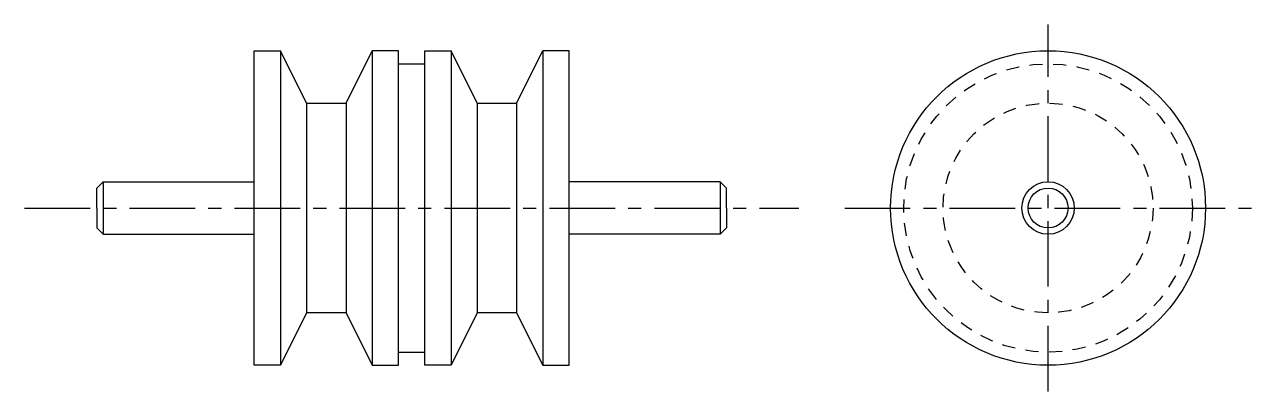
# Model space of a CAD drawing. Header units: inches. Extents: x -0.4 to 11.3, y 0.8 to 4.2.
import ezdxf

# ---------------------------------------------------------------- set-up
doc = ezdxf.new("R2010")
doc.units = ezdxf.units.IN
doc.header["$LTSCALE"] = 0.5
doc.header["$MEASUREMENT"] = 0
doc.linetypes.add('CENTER', pattern=[2, 1.25, -0.25, 0.25, -0.25])
doc.linetypes.add('HIDDEN', pattern=[0.375, 0.25, -0.125])
doc.layers.add('center', color=4, linetype='CENTER')
doc.layers.add('hidden', color=2, linetype='HIDDEN')

msp = doc.modelspace()

# ---------------------------------------------------------------- linework, layer by layer
for p, q in [((1.8125, 1), (1.8125, 4)), ((1.8125, 4), (2.0625, 4)), ((2.0625, 4), (2.0625, 1)), ((2.3125, 3.5), (2.0625, 4)), ((2.6875, 3.5), (2.9375, 4)), ((3.1875, 4), (2.9375, 4)), ((2.9375, 4), (2.9375, 1)), ((3.1875, 1), (3.1875, 4)), ((3.4375, 1), (3.4375, 4)), ((3.4375, 4), (3.6875, 4)), ((3.6875, 4), (3.6875, 1)), ((3.9375, 3.5), (3.6875, 4)), ((4.3125, 3.5), (4.5625, 4)), ((4.8125, 4), (4.5625, 4)), ((4.5625, 4), (4.5625, 1)), ((4.8125, 1), (4.8125, 4)), ((3.1875, 3.875), (3.4375, 3.875)), ((3.4375, 1.125), (3.4375, 3.875)), ((2.3125, 3.5), (2.3125, 1.5)), ((2.3125, 3.5), (2.6875, 3.5)), ((2.6875, 3.5), (2.6875, 1.5)), ((3.9375, 3.5), (3.9375, 1.5)), ((3.9375, 3.5), (4.3125, 3.5)), ((4.3125, 3.5), (4.3125, 1.5)), ((0.3725, 2.75), (0.3125, 2.69)), ((0.3125, 2.5), (0.3125, 2.69)), ((0.3725, 2.75), (1.8125, 2.75)), ((0.375, 2.75), (0.375, 2.25)), ((6.2525, 2.75), (4.8125, 2.75)), ((6.25, 2.75), (6.25, 2.25)), ((6.2525, 2.75), (6.3125, 2.69)), ((6.3125, 2.5), (6.3125, 2.69)), ((0.3125, 2.5), (0.3125, 2.31)), ((6.3125, 2.5), (6.3125, 2.31)), ((0.3125, 2.31), (0.3725, 2.25)), ((0.3725, 2.25), (1.8125, 2.25)), ((6.2525, 2.25), (4.8125, 2.25)), ((6.3125, 2.31), (6.2525, 2.25)), ((2.3125, 1.5), (2.0625, 1)), ((2.6875, 1.5), (2.3125, 1.5)), ((2.6875, 1.5), (2.9375, 1)), ((3.9375, 1.5), (3.6875, 1)), ((4.3125, 1.5), (3.9375, 1.5)), ((4.3125, 1.5), (4.5625, 1)), ((3.1875, 1.125), (3.4375, 1.125)), ((2.0625, 1), (1.8125, 1)), ((2.9375, 1), (3.1875, 1)), ((3.6875, 1), (3.4375, 1)), ((4.5625, 1), (4.8125, 1))]:
    msp.add_line(p, q)
for radius in [1.5, 0.25, 0.19]:
    msp.add_circle((9.375, 2.5), radius)
at = {"layer": 'center'}
for p, q in [((9.375, 0.75), (9.375, 4.25)), ((-0.375, 2.5), (7, 2.5)), ((7.4375, 2.5), (11.3125, 2.5))]:
    msp.add_line(p, q, dxfattribs=at)
at = {"layer": 'hidden'}
for radius in [1.375, 1]:
    msp.add_circle((9.375, 2.5), radius, dxfattribs=at)

doc.saveas('drawing.dxf')
